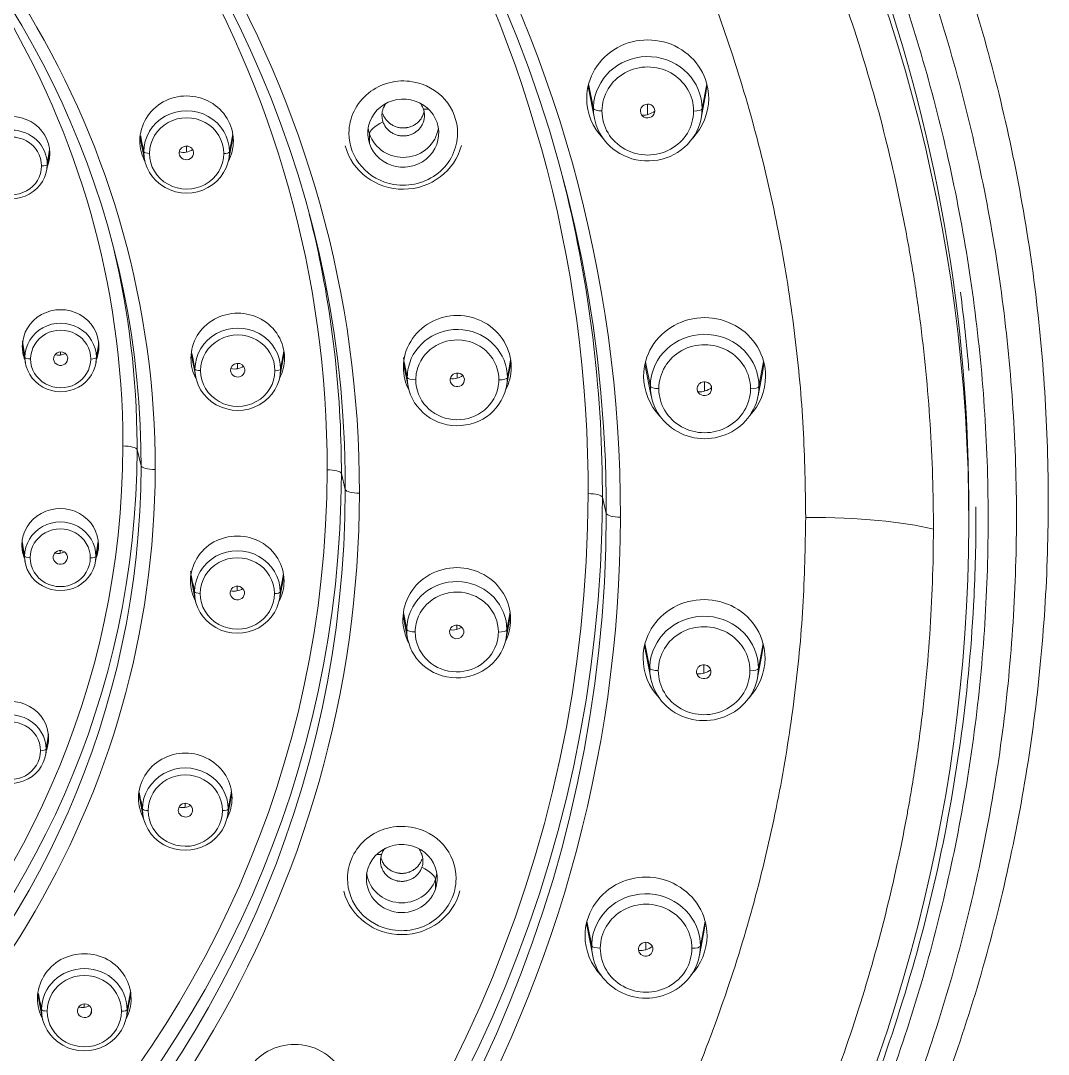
# Model space of a CAD drawing. Extents: x 16539 to 19738, y -91 to 2224.
# Drawn here: x 17594.41 to 17630.65, y 1099.14 to 1135.6 of the extents above; entities that cross this region are included whole.
import ezdxf

# ---------------------------------------------------------------- set-up
doc = ezdxf.new("R2010")
doc.units = 0
doc.header["$LTSCALE"] = 10
doc.header["$MEASUREMENT"] = 0
doc.layers.add('1', color=7, linetype='CONTINUOUS')

msp = doc.modelspace()

# ---------------------------------------------------------------- linework, layer by layer
at = {"layer": '1', "color": 7, "linetype": 'Continuous', "lineweight": 13}
for p, q in [((17614.437, 1133.365), (17614.606, 1132.493)), ((17618.6, 1133.372), (17618.435, 1132.487)), ((17616.516, 1132.285), (17616.514, 1132.654)), ((17601.771, 1130.964), (17601.89, 1131.601)), ((17606.71, 1131.606), (17606.711, 1131.262)), ((17600.257, 1130.962), (17600.256, 1131.175)), ((17595.346, 1130.525), (17595.429, 1131.056)), ((17597.078, 1123.716), (17597.16, 1124.248)), ((17595.815, 1123.919), (17595.816, 1123.801)), ((17603.575, 1123.301), (17603.693, 1123.939)), ((17611.686, 1123.625), (17611.571, 1123.006)), ((17616.443, 1123.57), (17616.612, 1122.698)), ((17620.607, 1123.577), (17620.442, 1122.692)), ((17602.06, 1123.323), (17602.06, 1123.512)), ((17609.802, 1122.988), (17609.801, 1123.172)), ((17618.522, 1122.53), (17618.521, 1122.86)), ((17598.653, 1119.898), (17598.513, 1120.468)), ((17605.857, 1119.06), (17605.717, 1119.63)), ((17615.06, 1118.219), (17614.92, 1118.788)), ((17594.462, 1117.235), (17594.547, 1116.709)), ((17597.064, 1116.705), (17597.146, 1117.237)), ((17595.801, 1116.908), (17595.802, 1116.806)), ((17603.559, 1115.445), (17603.677, 1116.082)), ((17602.044, 1115.488), (17602.044, 1115.654)), ((17607.905, 1114.729), (17608.023, 1114.119)), ((17611.668, 1114.733), (17611.553, 1114.113)), ((17609.784, 1114.126), (17609.783, 1114.28)), ((17616.592, 1112.754), (17616.423, 1113.626)), ((17620.422, 1112.748), (17620.587, 1113.633)), ((17618.502, 1112.585), (17618.501, 1112.879)), ((17595.305, 1109.902), (17595.387, 1110.433)), ((17601.725, 1107.788), (17601.843, 1108.425)), ((17600.21, 1107.851), (17600.21, 1107.995)), ((17609.034, 1105.314), (17609.036, 1104.97)), ((17614.546, 1102.965), (17614.377, 1103.837)), ((17618.376, 1102.959), (17618.541, 1103.844)), ((17616.456, 1102.833), (17616.455, 1103.093)), ((17598.283, 1101.352), (17598.164, 1100.715)), ((17596.65, 1100.794), (17596.649, 1100.919)), ((17596.912, 1100.671), (17596.874, 1100.549))]:
    msp.add_line(p, q, dxfattribs=at)
at = {"layer": '1', "color": 7, "linetype": 'Continuous', "lineweight": 18}
for p, q in [((17614.416, 1133.279), (17614.64, 1132.146)), ((17618.405, 1132.161), (17618.572, 1133.045)), ((17598.617, 1131.508), (17598.778, 1130.695)), ((17601.747, 1130.707), (17601.901, 1131.521)), ((17595.333, 1130.348), (17595.434, 1130.997)), ((17594.47, 1124.177), (17594.577, 1123.529)), ((17597.064, 1123.539), (17597.165, 1124.188)), ((17600.421, 1123.845), (17600.581, 1123.033)), ((17603.55, 1123.044), (17603.704, 1123.858)), ((17611.542, 1122.706), (17611.698, 1123.527)), ((17607.91, 1123.511), (17608.072, 1122.692)), ((17616.422, 1123.484), (17616.646, 1122.351)), ((17620.411, 1122.366), (17620.578, 1123.25)), ((17627.842, 1118.165), (17627.84, 1118.73)), ((17594.456, 1117.166), (17594.563, 1116.518)), ((17597.05, 1116.528), (17597.151, 1117.177)), ((17600.405, 1115.988), (17600.565, 1115.176)), ((17603.534, 1115.188), (17603.688, 1116.001)), ((17607.892, 1114.619), (17608.054, 1113.799)), ((17611.524, 1113.813), (17611.68, 1114.634)), ((17616.402, 1113.54), (17616.626, 1112.407)), ((17620.391, 1112.422), (17620.558, 1113.306)), ((17595.291, 1109.724), (17595.392, 1110.374)), ((17598.571, 1108.331), (17598.731, 1107.519)), ((17601.7, 1107.531), (17601.854, 1108.344)), ((17600.461, 1107.688), (17600.456, 1107.673)), ((17614.356, 1103.751), (17614.58, 1102.618)), ((17618.345, 1102.633), (17618.512, 1103.518)), ((17595.01, 1101.258), (17595.171, 1100.446)), ((17598.14, 1100.458), (17598.294, 1101.271))]:
    msp.add_line(p, q, dxfattribs=at)
for centre, major_axis, ratio, start_param, end_param in [((17565.793, 1117.918), (-62.049, -0.257), 0.961303, 2.121266, 4.15009), ((17565.791, 1118.295), (49.268, 0.196), 0.96126, 0.007554, 3.135841), ((17565.788, 1119.122), (40.069, 0.159), 0.96126, 0.010615, 3.135841), ((17565.784, 1119.949), (32.869, 0.13), 0.96126, 0.014207, 3.135841), ((17565.79, 1118.484), (62.05, 0.246), 0.96126, 6.283177, 6.629734), ((17616.519, 1132.852), (2.15, 0.009), 0.96126, 6.277434, 9.419027), ((17616.521, 1132.49), (-1.915, -0.008), 0.96126, 3.135841, 6.137003), ((17600.26, 1131.355), (1.65, 0.007), 0.96126, 6.277434, 9.419027), ((17616.517, 1133.404), (-2.089, -0.008), 0.96126, 2.957777, 3.112549), ((17607.901, 1131.631), (1.25, 0.005), 0.96126, 0.308404, 3.449997), ((17616.519, 1132.852), (2.15, 0.009), 0.96126, 3.135841, 3.886977), ((17616.521, 1132.49), (-1.915, -0.008), 0.96126, 6.137003, 6.277434), ((17616.516, 1132.41), (-0.255, -0.007), 0.958002, 3.404645, 6.546238), ((17616.519, 1132.852), (2.15, 0.009), 0.96126, 5.537834, 6.277434), ((17600.261, 1130.966), (-1.51, -0.006), 0.96126, 3.135841, 6.277434), ((17616.521, 1132.49), (-1.915, -0.008), 0.96126, 6.277434, 8.832774), ((17616.516, 1132.41), (-0.255, -0.007), 0.958002, 0.263052, 3.404645), ((17616.33, 1132.935), (-0.704, -0.021), 0.958002, 1.520328, 2.219185), ((17616.521, 1132.49), (-1.915, -0.008), 0.96126, 2.549589, 3.135841), ((17594.087, 1130.915), (1.35, 0.005), 0.96126, 6.277434, 9.419027), ((17607.901, 1131.631), (1.25, 0.005), 0.96126, 3.449997, 6.59159), ((17594.088, 1130.527), (-1.258, -0.005), 0.96126, 3.135841, 6.277432), ((17600.26, 1131.355), (1.65, 0.007), 0.96126, 3.135841, 3.613069), ((17600.253, 1130.933), (-0.252, -0.004), 0.960193, 3.462441, 6.604033), ((17600.26, 1131.355), (1.65, 0.007), 0.96126, 5.811693, 6.277434), ((17607.9, 1131.683), (-2.113, -0.008), 0.96126, 0.246361, 2.895215), ((17594.087, 1130.915), (1.35, 0.005), 0.96126, 5.918605, 6.277434), ((17600.261, 1130.966), (-1.51, -0.006), 0.96126, 6.277434, 9.419027), ((17600.144, 1131.477), (-0.548, -0.008), 0.960193, 1.296754, 2.194955), ((17600.253, 1130.933), (-0.252, -0.004), 0.960193, 0.320848, 3.462441), ((17594.088, 1130.527), (-1.258, -0.005), 0.96126, 6.277432, 9.419027), ((17565.789, 1118.865), (-49.131, -0.195), 0.96126, 3.149147, 3.376241), ((17565.786, 1119.692), (-39.931, -0.158), 0.96126, 3.152207, 3.376247), ((17565.782, 1120.519), (-32.731, -0.13), 0.96126, 3.1558, 3.376265), ((17565.79, 1118.484), (-62.25, -0.247), 0.96126, 3.217408, 3.263714), ((17595.818, 1124.106), (1.35, 0.005), 0.96126, 6.277434, 9.419027), ((17602.063, 1123.693), (1.65, 0.007), 0.96126, 6.277434, 9.419027), ((17609.805, 1123.372), (1.9, 0.008), 0.96126, 6.277434, 9.419027), ((17618.526, 1123.057), (2.15, 0.009), 0.96126, 6.277434, 9.419027), ((17595.82, 1123.718), (-1.258, -0.005), 0.96126, 3.135841, 6.277434), ((17602.065, 1123.304), (-1.51, -0.006), 0.96126, 3.135841, 6.277434), ((17609.806, 1123.009), (-1.765, -0.007), 0.96126, 3.135841, 6.062172), ((17618.527, 1122.695), (-1.915, -0.008), 0.96126, 3.135841, 6.137003), ((17595.818, 1124.106), (1.35, 0.005), 0.96126, 3.135841, 3.506205), ((17595.818, 1123.678), (-0.251, -0.001), 0.960684, 3.255382, 6.396974), ((17595.818, 1124.106), (1.35, 0.005), 0.96126, 5.918605, 6.277434), ((17595.82, 1123.718), (-1.258, -0.005), 0.96126, 6.277434, 9.419027), ((17595.818, 1123.678), (-0.251, -0.001), 0.960684, 0.113789, 3.255382), ((17595.742, 1124.249), (-0.472, -0.003), 0.960684, 1.2831, 2.101877), ((17602.063, 1123.693), (1.65, 0.007), 0.96126, 3.135841, 3.613069), ((17602.061, 1123.27), (-0.252, -0.002), 0.959947, 3.244957, 6.386549), ((17602.063, 1123.693), (1.65, 0.007), 0.96126, 5.811742, 6.277434), ((17618.524, 1123.609), (-2.089, -0.008), 0.96126, 2.957777, 3.112549), ((17602.065, 1123.304), (-1.51, -0.006), 0.96126, 6.277434, 9.419027), ((17602.061, 1123.27), (-0.252, -0.002), 0.959947, 0.103364, 3.244957), ((17601.947, 1123.837), (-0.548, -0.004), 0.959947, 1.321958, 2.185896), ((17609.805, 1123.372), (1.9, 0.008), 0.96126, 3.135841, 3.602368), ((17609.806, 1123.009), (-1.765, -0.007), 0.96126, 6.062172, 6.277434), ((17609.804, 1122.93), (-0.252, -0.002), 0.958916, 3.234732, 6.376325), ((17609.805, 1123.372), (1.9, 0.008), 0.96126, 5.822394, 6.277434), ((17609.806, 1123.009), (-1.765, -0.007), 0.96126, 6.277434, 9.203882), ((17609.804, 1122.93), (-0.252, -0.002), 0.958916, 0.093139, 3.234732), ((17609.653, 1123.494), (-0.549, -0.005), 0.958916, 1.384482, 2.241645), ((17609.806, 1123.009), (-1.765, -0.007), 0.96126, 2.920697, 3.135841), ((17618.526, 1123.057), (2.15, 0.009), 0.96126, 3.135841, 3.886977), ((17618.527, 1122.695), (-1.915, -0.008), 0.96126, 6.137003, 6.277434), ((17618.519, 1122.617), (-0.255, -0.003), 0.957496, 3.225245, 6.366837), ((17618.526, 1123.057), (2.15, 0.009), 0.96126, 5.537785, 6.277434), ((17618.527, 1122.695), (-1.915, -0.008), 0.96126, 6.277434, 9.419027), ((17618.519, 1122.617), (-0.255, -0.003), 0.957496, 0.083652, 3.225245), ((17618.326, 1123.177), (-0.704, -0.009), 0.957496, 1.512734, 2.24286), ((17565.782, 1120.519), (-32.731, -0.13), 0.96126, 3.135841, 3.1558), ((17565.782, 1120.519), (-32.731, -0.13), 0.96126, 0.014207, 3.135841), ((17565.786, 1119.692), (-39.931, -0.158), 0.96126, 3.135841, 3.152207), ((17565.784, 1119.949), (32.869, 0.13), 0.96126, 3.1558, 6.277434), ((17565.786, 1119.692), (-39.931, -0.158), 0.96126, 0.010615, 3.135841), ((17565.789, 1118.865), (-49.131, -0.195), 0.96126, 3.135841, 3.149147), ((17565.789, 1118.865), (-49.131, -0.195), 0.96126, 0.007554, 3.135841), ((17565.788, 1119.122), (40.069, 0.159), 0.96126, 3.152207, 6.277434), ((17595.804, 1117.095), (1.35, 0.005), 0.96126, 6.277434, 9.419027), ((17565.791, 1118.295), (49.268, 0.196), 0.96126, 3.149147, 6.277434), ((17595.806, 1116.707), (-1.258, -0.005), 0.96126, 3.135841, 6.277434), ((17602.047, 1115.836), (1.65, 0.007), 0.96126, 6.277434, 9.419027), ((17595.804, 1117.095), (1.35, 0.005), 0.96126, 3.135841, 3.506205), ((17595.804, 1117.095), (1.35, 0.005), 0.96126, 5.918605, 6.277434), ((17602.049, 1115.447), (-1.51, -0.006), 0.96126, 3.135841, 6.277434), ((17595.806, 1116.707), (-1.258, -0.005), 0.96126, 6.277434, 9.419027), ((17595.807, 1116.667), (-0.251, -0.001), 0.960687, 6.158925, 9.300518), ((17595.807, 1116.667), (-0.251, -0.001), 0.960687, 3.017332, 6.158925), ((17595.731, 1117.255), (-0.472, -0.001), 0.960687, 1.310662, 2.073872), ((17609.787, 1114.479), (1.9, 0.008), 0.96126, 6.277434, 9.419027), ((17609.788, 1114.116), (-1.765, -0.007), 0.96126, 3.135841, 6.062274), ((17602.047, 1115.836), (1.65, 0.007), 0.96126, 3.135841, 3.613069), ((17602.049, 1115.412), (-0.252, 0), 0.959953, 3.028126, 6.169719), ((17601.936, 1116.003), (-0.548, 0), 0.959953, 1.342025, 2.16517), ((17602.047, 1115.836), (1.65, 0.007), 0.96126, 5.811742, 6.277434), ((17602.049, 1115.447), (-1.51, -0.006), 0.96126, 6.277434, 9.419027), ((17602.049, 1115.412), (-0.252, 0), 0.959953, 6.169719, 9.311312), ((17618.506, 1113.112), (2.15, 0.009), 0.96126, 6.277434, 9.419027), ((17609.787, 1114.479), (1.9, 0.008), 0.96126, 3.135841, 3.602417), ((17609.788, 1114.116), (-1.765, -0.007), 0.96126, 6.062274, 6.277434), ((17609.787, 1114.479), (1.9, 0.008), 0.96126, 5.822394, 6.277434), ((17618.507, 1112.751), (-1.915, -0.008), 0.96126, 3.135841, 6.137003), ((17609.788, 1114.116), (-1.765, -0.007), 0.96126, 6.277434, 9.203765), ((17609.786, 1114.038), (-0.252, 0.001), 0.958927, 6.17922, 9.320812), ((17609.786, 1114.038), (-0.252, 0.001), 0.958927, 3.037627, 6.17922), ((17609.635, 1114.633), (-0.549, 0.001), 0.958927, 1.41038, 2.214824), ((17609.788, 1114.116), (-1.765, -0.007), 0.96126, 2.920579, 3.135841), ((17618.503, 1113.665), (-2.089, -0.008), 0.96126, 2.957777, 3.112549), ((17618.506, 1113.112), (2.15, 0.009), 0.96126, 3.135841, 3.886977), ((17618.507, 1112.751), (-1.915, -0.008), 0.96126, 6.137003, 6.277434), ((17618.506, 1113.112), (2.15, 0.009), 0.96126, 5.537785, 6.277434), ((17618.507, 1112.751), (-1.915, -0.008), 0.96126, 6.277434, 8.443487), ((17618.495, 1112.635), (-0.255, 0.001), 0.957512, 6.188402, 9.329995), ((17618.495, 1112.635), (-0.255, 0.001), 0.957512, 3.04681, 6.188402), ((17618.302, 1113.232), (-0.704, 0.004), 0.957512, 1.506595, 2.24693), ((17618.507, 1112.751), (-1.915, -0.008), 0.96126, 2.160302, 3.135841), ((17594.045, 1110.292), (1.35, 0.005), 0.96126, 6.277434, 9.419027), ((17594.047, 1109.904), (-1.258, -0.005), 0.96126, 3.135841, 6.277434), ((17594.045, 1110.292), (1.35, 0.005), 0.96126, 5.918605, 6.277434), ((17594.047, 1109.904), (-1.258, -0.005), 0.96126, 6.277434, 9.419027), ((17600.213, 1108.179), (1.65, 0.007), 0.96126, 6.277434, 9.419027), ((17600.215, 1107.79), (-1.51, -0.006), 0.96126, 3.135841, 6.277434), ((17600.213, 1108.179), (1.65, 0.007), 0.96126, 3.135841, 3.613069), ((17600.219, 1107.753), (-0.252, 0.002), 0.96021, 2.810579, 5.952172), ((17600.11, 1108.368), (-0.548, 0.004), 0.96021, 1.355776, 2.133958), ((17600.213, 1108.179), (1.65, 0.007), 0.96126, 5.811742, 6.277434), ((17600.215, 1107.79), (-1.51, -0.006), 0.96126, 6.277434, 9.419027), ((17600.219, 1107.753), (-0.252, 0.002), 0.96021, 5.952172, 9.093764), ((17607.848, 1105.343), (1.25, 0.005), 0.96126, 5.963271, 9.104864), ((17607.845, 1105.963), (0.75, 0.003), 0.96126, 2.82169, 3.135855), ((17607.848, 1105.343), (1.25, 0.005), 0.96126, 2.821679, 5.963271), ((17607.845, 1105.963), (0.75, 0.003), 0.96126, 5.963265, 6.277421), ((17616.46, 1103.324), (2.15, 0.009), 0.96126, 6.277434, 9.419027), ((17607.847, 1105.394), (-2.113, -0.008), 0.96126, 0.246361, 2.895215), ((17616.461, 1102.962), (-1.915, -0.008), 0.96126, 3.135841, 6.137003), ((17616.458, 1103.876), (-2.089, -0.008), 0.96126, 2.957777, 3.112549), ((17616.46, 1103.324), (2.15, 0.009), 0.96126, 3.135841, 3.886977), ((17616.461, 1102.962), (-1.915, -0.008), 0.96126, 6.137003, 6.277434), ((17616.446, 1102.849), (-0.255, 0.006), 0.95805, 2.867281, 6.008874), ((17616.46, 1103.324), (2.15, 0.009), 0.96126, 5.537785, 6.277434), ((17616.461, 1102.962), (-1.915, -0.008), 0.96126, 6.277434, 9.419027), ((17616.446, 1102.849), (-0.255, 0.006), 0.95805, 6.008874, 9.150466), ((17616.26, 1103.481), (-0.704, 0.016), 0.95805, 1.49897, 2.234642), ((17596.653, 1101.106), (1.65, 0.007), 0.96126, 6.277434, 9.419027), ((17596.654, 1100.717), (-1.51, -0.006), 0.96126, 3.135841, 6.277365), ((17596.653, 1101.106), (1.65, 0.007), 0.96126, 3.135841, 3.613069), ((17596.661, 1100.678), (-0.252, 0.003), 0.960671, 2.591036, 5.732629), ((17596.653, 1101.106), (1.65, 0.007), 0.96126, 5.811742, 6.277434), ((17596.654, 1100.717), (-1.51, -0.006), 0.96126, 6.277365, 9.419027), ((17596.661, 1100.678), (-0.252, 0.003), 0.960671, 5.732629, 8.874222), ((17596.563, 1101.314), (-0.548, 0.006), 0.960671, 1.361937, 2.09383), ((17604.067, 1097.666), (1.9, 0.008), 0.96126, 6.277434, 9.419027)]:
    msp.add_ellipse(centre, major_axis=major_axis, ratio=ratio, start_param=start_param, end_param=end_param, dxfattribs=at)
at = {"layer": '1', "color": 7, "linetype": 'Continuous', "lineweight": 13}
for centre, major_axis, ratio, start_param, end_param in [((17565.792, 1118.167), (49.767, 0.198), 0.96126, 6.277434, 9.419027), ((17565.788, 1118.994), (48.632, 0.193), 0.96126, 0.007554, 1.064866), ((17565.788, 1118.994), (40.567, 0.161), 0.96126, 6.277434, 9.419027), ((17565.785, 1119.821), (39.432, 0.157), 0.96126, 0.010614, 1.064011), ((17565.785, 1119.821), (33.368, 0.132), 0.96126, 6.277434, 9.419027), ((17565.782, 1120.648), (32.232, 0.128), 0.96126, 0.014207, 1.063076), ((17616.521, 1132.411), (-1.615, -0.006), 0.96126, 3.135841, 6.277434), ((17607.9, 1131.632), (-1.914, -0.008), 0.96126, 4.535099, 6.277434), ((17607.9, 1131.632), (-1.914, -0.008), 0.96126, 3.135841, 4.535099), ((17607.899, 1131.976), (-1.185, -0.398), 0.262637, 3.784733, 3.982168), ((17614.905, 1132.497), (-0.3, 0.001), 0.275637, 0.054009, 1.572446), ((17616.521, 1132.411), (-1.615, -0.006), 0.96126, 6.277434, 9.419027), ((17618.136, 1132.492), (0.3, -0.001), 0.275637, 4.714038, 6.232475), ((17600.262, 1130.914), (-1.31, -0.005), 0.96126, 3.135841, 6.277434), ((17607.899, 1131.976), (1.185, 0.398), 0.262637, 2.127528, 3.054772), ((17607.9, 1131.632), (-1.914, -0.008), 0.96126, 6.277434, 7.676692), ((17607.899, 1131.976), (-1.25, -0.005), 0.96126, 0.143863, 0.308404), ((17607.899, 1131.976), (-1.25, -0.005), 0.96126, 0.308404, 2.997706), ((17607.9, 1131.632), (-1.914, -0.008), 0.96126, 1.393506, 3.135841), ((17594.088, 1130.474), (-1.059, -0.004), 0.96126, 3.135841, 6.277434), ((17598.951, 1130.971), (0.2, 0), 0.275637, 3.195602, 4.714038), ((17600.262, 1130.914), (-1.31, -0.005), 0.96126, 6.277434, 9.419027), ((17601.572, 1130.967), (-0.2, 0), 0.275637, 1.572446, 3.090882), ((17594.088, 1130.474), (-1.059, -0.004), 0.96126, 6.277434, 9.419027), ((17595.147, 1130.528), (0.2, 0), 0.275637, 4.714038, 6.241201), ((17595.82, 1123.665), (-1.059, -0.004), 0.96126, 3.135841, 6.277434), ((17602.065, 1123.252), (-1.31, -0.005), 0.96126, 3.135841, 6.277434), ((17609.806, 1122.93), (-1.465, -0.006), 0.96126, 3.135841, 6.062172), ((17618.527, 1122.617), (-1.615, -0.006), 0.96126, 3.135841, 6.277434), ((17594.761, 1123.722), (-0.2, 0), 0.275637, 0.045282, 1.572446), ((17595.82, 1123.665), (-1.059, -0.004), 0.96126, 6.277434, 9.419027), ((17596.878, 1123.719), (0.2, 0), 0.275637, 4.714038, 6.241201), ((17600.754, 1123.309), (0.2, 0), 0.275637, 3.195602, 4.714038), ((17602.065, 1123.252), (-1.31, -0.005), 0.96126, 6.277434, 9.419027), ((17603.375, 1123.305), (-0.2, 0), 0.275637, 1.572446, 3.090882), ((17609.806, 1122.93), (-1.465, -0.006), 0.96126, 6.062172, 6.277434), ((17608.341, 1123.015), (-0.3, 0.001), 0.275637, 0.054009, 1.572446), ((17609.806, 1122.93), (-1.465, -0.006), 0.96126, 6.277434, 9.203882), ((17609.806, 1122.93), (-1.465, -0.006), 0.96126, 2.920697, 3.135841), ((17611.271, 1123.011), (0.3, -0.001), 0.275637, 4.714038, 6.232475), ((17616.912, 1122.702), (0.3, -0.001), 0.275637, 3.195602, 4.714038), ((17618.527, 1122.617), (-1.615, -0.006), 0.96126, 6.277434, 9.419027), ((17620.142, 1122.697), (-0.3, 0.001), 0.275637, 1.572446, 3.090882), ((17565.782, 1120.648), (-32.232, -0.128), 0.96126, 3.135841, 3.1558), ((17565.782, 1120.648), (32.232, 0.128), 0.96126, 3.1558, 6.277434), ((17598.014, 1120.459), (0.5, -0.001), 0.275637, 0.068217, 1.572446), ((17565.784, 1119.949), (32.869, 0.13), 0.96126, 6.277434, 6.297393), ((17565.785, 1119.821), (-39.432, -0.157), 0.96126, 3.135841, 3.152207), ((17565.785, 1119.821), (33.368, 0.132), 0.96126, 3.135841, 6.277434), ((17599.152, 1119.906), (-0.5, 0.001), 0.275637, 0.068217, 1.572446), ((17565.785, 1119.821), (39.432, 0.157), 0.96126, 3.152207, 6.277434), ((17605.218, 1119.621), (0.5, -0.001), 0.275637, 0.068217, 1.572446), ((17565.788, 1119.122), (40.069, 0.159), 0.96126, 6.277434, 6.2938), ((17565.788, 1118.994), (-48.632, -0.193), 0.96126, 3.135841, 3.149147), ((17565.788, 1118.994), (48.632, 0.193), 0.96126, 3.149147, 6.277434), ((17565.788, 1118.994), (40.567, 0.161), 0.96126, 3.135841, 6.277434), ((17606.355, 1119.068), (-0.5, 0.001), 0.275637, 0.068217, 1.572446), ((17614.421, 1118.78), (0.5, -0.001), 0.275637, 0.068217, 1.572446), ((17565.791, 1118.295), (49.268, 0.196), 0.96126, 6.277434, 6.29074), ((17565.792, 1118.167), (49.767, 0.198), 0.96126, 3.135841, 6.277434), ((17615.559, 1118.227), (-0.5, 0.001), 0.275637, 0.068217, 1.572446), ((17595.806, 1116.654), (-1.059, -0.004), 0.96126, 3.135841, 6.277434), ((17594.747, 1116.711), (-0.2, 0), 0.275637, 0.045282, 1.572446), ((17595.806, 1116.654), (-1.059, -0.004), 0.96126, 6.277434, 9.419027), ((17596.864, 1116.708), (0.2, 0), 0.275637, 4.714038, 6.241201), ((17602.049, 1115.395), (-1.31, -0.005), 0.96126, 3.135841, 6.277434), ((17609.788, 1114.038), (-1.465, -0.006), 0.96126, 3.135841, 6.062274), ((17600.739, 1115.452), (0.2, 0), 0.275637, 3.195602, 4.714038), ((17602.049, 1115.395), (-1.31, -0.005), 0.96126, 6.277434, 9.419027), ((17603.359, 1115.448), (-0.2, 0), 0.275637, 1.572446, 3.090882), ((17608.323, 1114.123), (-0.3, 0.001), 0.275637, 0.054009, 1.572446), ((17609.788, 1114.038), (-1.465, -0.006), 0.96126, 6.277434, 9.203765), ((17609.788, 1114.038), (-1.465, -0.006), 0.96126, 6.062274, 6.277434), ((17609.788, 1114.038), (-1.465, -0.006), 0.96126, 2.920579, 3.135841), ((17611.253, 1114.118), (0.3, -0.001), 0.275637, 4.714038, 6.232475), ((17618.507, 1112.672), (-1.615, -0.006), 0.96126, 3.135841, 6.277434), ((17616.892, 1112.757), (0.3, -0.001), 0.275637, 3.195602, 4.714038), ((17618.507, 1112.672), (-1.615, -0.006), 0.96126, 6.277434, 9.419027), ((17620.122, 1112.752), (-0.3, 0.001), 0.275637, 1.572446, 3.090882), ((17594.047, 1109.851), (-1.059, -0.004), 0.96126, 3.135841, 6.277434), ((17594.047, 1109.851), (-1.059, -0.004), 0.96126, 6.277434, 9.419027), ((17595.105, 1109.904), (0.2, 0), 0.275637, 4.714038, 6.241201), ((17600.215, 1107.738), (-1.31, -0.005), 0.96126, 3.135841, 6.277434), ((17598.904, 1107.795), (0.2, 0), 0.275637, 3.195602, 4.714038), ((17600.215, 1107.738), (-1.31, -0.005), 0.96126, 6.277434, 9.419027), ((17601.525, 1107.791), (-0.2, 0), 0.275637, 1.572446, 3.090882), ((17607.847, 1105.343), (-1.914, -0.008), 0.96126, 4.535099, 6.277434), ((17607.847, 1105.343), (-1.914, -0.008), 0.96126, 3.135841, 4.535099), ((17607.846, 1105.687), (1.183, -0.403), 0.261657, 2.304281, 2.492845), ((17607.846, 1105.687), (-1.183, 0.403), 0.261656, 3.231528, 4.158809), ((17607.847, 1105.343), (-1.914, -0.008), 0.96126, 6.277434, 7.676692), ((17607.846, 1105.687), (-1.25, -0.005), 0.96126, 0.143913, 2.821679), ((17607.847, 1105.343), (-1.914, -0.008), 0.96126, 1.393506, 3.135841), ((17607.846, 1105.687), (-1.25, -0.005), 0.96126, 2.821679, 2.997755), ((17616.462, 1102.884), (-1.615, -0.006), 0.96126, 3.135841, 6.277434), ((17614.846, 1102.969), (0.3, -0.001), 0.275637, 3.195602, 4.714038), ((17616.462, 1102.884), (-1.615, -0.006), 0.96126, 6.277434, 9.419027), ((17618.076, 1102.964), (-0.3, 0.001), 0.275637, 1.572446, 3.090882), ((17596.654, 1100.665), (-1.31, -0.005), 0.96126, 3.135841, 6.277434), ((17595.344, 1100.722), (-0.2, 0), 0.275637, 0.054009, 1.572446), ((17596.654, 1100.665), (-1.31, -0.005), 0.96126, 6.277434, 9.419027), ((17597.964, 1100.718), (0.2, 0), 0.275637, 4.714038, 6.232475)]:
    msp.add_ellipse(centre, major_axis=major_axis, ratio=ratio, start_param=start_param, end_param=end_param, dxfattribs=at)
at = {"layer": '1', "color": 7, "linetype": 'Continuous', "lineweight": 18}
for points, knots in [([(17600.162, 1171.54), (17598.362, 1172.621), (17596.508, 1173.616), (17592.705, 1175.428), (17590.758, 1176.244), (17586.789, 1177.689), (17584.767, 1178.318), (17580.67, 1179.381), (17578.594, 1179.816), (17574.408, 1180.489), (17572.298, 1180.726), (17568.063, 1181.001), (17565.939, 1181.039), (17561.696, 1180.913), (17559.578, 1180.75), (17555.368, 1180.225), (17553.277, 1179.864), (17549.141, 1178.945), (17547.096, 1178.388), (17543.074, 1177.084), (17541.096, 1176.337), (17537.226, 1174.66), (17535.333, 1173.73), (17531.652, 1171.697), (17529.864, 1170.593), (17526.408, 1168.223), (17524.74, 1166.956), (17521.542, 1164.272), (17520.012, 1162.854), (17517.103, 1159.881), (17515.725, 1158.326), (17513.133, 1155.093), (17511.919, 1153.416), (17509.669, 1149.955), (17508.633, 1148.171), (17506.747, 1144.515), (17505.897, 1142.642), (17504.392, 1138.826), (17503.737, 1136.882), (17502.629, 1132.943), (17502.176, 1130.947), (17501.474, 1126.922), (17501.227, 1124.893), (17500.939, 1120.821), (17500.899, 1118.779), (17501.028, 1114.7), (17501.197, 1112.663), (17501.741, 1108.616), (17502.117, 1106.606), (17503.071, 1102.63), (17503.649, 1100.664), (17505.004, 1096.797), (17505.781, 1094.896), (17507.523, 1091.175), (17508.49, 1089.356), (17510.604, 1085.818), (17511.751, 1084.098), (17514.215, 1080.776), (17515.532, 1079.174), (17518.324, 1076.1), (17519.798, 1074.629), (17522.889, 1071.833), (17524.506, 1070.508), (17527.868, 1068.017), (17529.612, 1066.851), (17531.412, 1065.77)], [0, 0, 0, 0, 0.03125, 0.03125, 0.0625, 0.0625, 0.09375, 0.09375, 0.125, 0.125, 0.15625, 0.15625, 0.1875, 0.1875, 0.21875, 0.21875, 0.25, 0.25, 0.28125, 0.28125, 0.3125, 0.3125, 0.34375, 0.34375, 0.375, 0.375, 0.40625, 0.40625, 0.4375, 0.4375, 0.46875, 0.46875, 0.5, 0.5, 0.53125, 0.53125, 0.5625, 0.5625, 0.59375, 0.59375, 0.625, 0.625, 0.65625, 0.65625, 0.6875, 0.6875, 0.71875, 0.71875, 0.75, 0.75, 0.78125, 0.78125, 0.8125, 0.8125, 0.84375, 0.84375, 0.875, 0.875, 0.90625, 0.90625, 0.9375, 0.9375, 0.96875, 0.96875, 1, 1, 1, 1]), ([(17532.558, 1066.848), (17530.817, 1067.893), (17529.129, 1069.02), (17525.876, 1071.428), (17524.312, 1072.709), (17521.321, 1075.412), (17519.894, 1076.834), (17517.193, 1079.806), (17515.919, 1081.356), (17513.534, 1084.568), (17512.424, 1086.231), (17510.378, 1089.652), (17509.443, 1091.411), (17507.756, 1095.009), (17507.004, 1096.848), (17505.692, 1100.588), (17505.132, 1102.489), (17504.208, 1106.334), (17503.844, 1108.278), (17503.316, 1112.193), (17503.153, 1114.162), (17503.027, 1118.107), (17503.064, 1120.083), (17503.341, 1124.021), (17503.58, 1125.983), (17504.257, 1129.876), (17504.695, 1131.807), (17505.766, 1135.617), (17506.399, 1137.497), (17507.853, 1141.189), (17508.674, 1143), (17510.498, 1146.537), (17511.5, 1148.263), (17513.675, 1151.611), (17514.848, 1153.233), (17517.354, 1156.36), (17518.687, 1157.865), (17521.5, 1160.741), (17522.979, 1162.112), (17526.072, 1164.71), (17527.684, 1165.935), (17531.026, 1168.229), (17532.756, 1169.296), (17536.316, 1171.264), (17538.146, 1172.164), (17541.889, 1173.786), (17543.802, 1174.509), (17547.692, 1175.772), (17549.67, 1176.311), (17553.67, 1177.2), (17555.693, 1177.551), (17559.764, 1178.059), (17561.813, 1178.217), (17565.917, 1178.34), (17567.972, 1178.304), (17572.068, 1178.039), (17574.109, 1177.81), (17578.159, 1177.16), (17580.167, 1176.74), (17584.13, 1175.712), (17586.085, 1175.104), (17589.925, 1173.708), (17591.809, 1172.919), (17595.487, 1171.167), (17597.282, 1170.205), (17599.023, 1169.16)], [0, 0, 0, 0, 0.03125, 0.03125, 0.0625, 0.0625, 0.09375, 0.09375, 0.125, 0.125, 0.15625, 0.15625, 0.1875, 0.1875, 0.21875, 0.21875, 0.25, 0.25, 0.28125, 0.28125, 0.3125, 0.3125, 0.34375, 0.34375, 0.375, 0.375, 0.40625, 0.40625, 0.4375, 0.4375, 0.46875, 0.46875, 0.5, 0.5, 0.53125, 0.53125, 0.5625, 0.5625, 0.59375, 0.59375, 0.625, 0.625, 0.65625, 0.65625, 0.6875, 0.6875, 0.71875, 0.71875, 0.75, 0.75, 0.78125, 0.78125, 0.8125, 0.8125, 0.84375, 0.84375, 0.875, 0.875, 0.90625, 0.90625, 0.9375, 0.9375, 0.96875, 0.96875, 1, 1, 1, 1]), ([(17504.996, 1117.847), (17504.998, 1119.153), (17505.095, 1121.758), (17505.371, 1124.348), (17505.646, 1126.284), (17505.749, 1126.929), (17505.892, 1127.733), (17505.921, 1127.894), (17505.981, 1128.215), (17506.073, 1128.696), (17506.171, 1129.175), (17506.511, 1130.767), (17506.826, 1132.026), (17507.54, 1134.515), (17508.338, 1136.976), (17509.303, 1139.379), (17510.351, 1141.754), (17510.917, 1142.928), (17511.831, 1144.666), (17512.146, 1145.242), (17512.553, 1145.957), (17512.635, 1146.1), (17512.801, 1146.385), (17512.884, 1146.527), (17513.136, 1146.952), (17513.306, 1147.234), (17514.168, 1148.633), (17514.893, 1149.725), (17516.413, 1151.856), (17518.002, 1153.933), (17519.729, 1155.903), (17521.525, 1157.819), (17522.457, 1158.751), (17523.909, 1160.107), (17524.402, 1160.553), (17525.029, 1161.101), (17525.155, 1161.21), (17525.408, 1161.427), (17525.535, 1161.536), (17525.917, 1161.859), (17526.174, 1162.072), (17527.464, 1163.126), (17528.521, 1163.932), (17530.68, 1165.471), (17532.887, 1166.937), (17535.187, 1168.258), (17537.534, 1169.507), (17538.731, 1170.096), (17540.562, 1170.923), (17541.178, 1171.189), (17542.112, 1171.575), (17542.424, 1171.701), (17542.896, 1171.887), (17543.053, 1171.948), (17543.368, 1172.069), (17544.787, 1172.609), (17546.219, 1173.094), (17548.784, 1173.873), (17551.368, 1174.567), (17553.99, 1175.096), (17556.631, 1175.541), (17557.961, 1175.722), (17559.971, 1175.931), (17560.644, 1175.989), (17561.656, 1176.061), (17561.994, 1176.083), (17562.502, 1176.111), (17562.672, 1176.12), (17563.011, 1176.135), (17563.181, 1176.143), (17564.706, 1176.202), (17566.056, 1176.211), (17568.745, 1176.144), (17570.085, 1176.067), (17572.753, 1175.83), (17574.082, 1175.669), (17576.729, 1175.262), (17578.047, 1175.017), (17580.017, 1174.584), (17580.672, 1174.429), (17581.653, 1174.18), (17582.142, 1174.052), (17582.632, 1173.917), (17582.957, 1173.826), (17583.12, 1173.78), (17584.584, 1173.357), (17585.865, 1172.942), (17588.392, 1172.033), (17590.882, 1171.044), (17593.298, 1169.9), (17595.678, 1168.676), (17596.849, 1168.025), (17598.001, 1167.333)], [0, 0, 0, 0, 0.03125, 0.0625, 0.0625, 0.078125, 0.078125, 0.082031, 0.082031, 0.085938, 0.09375, 0.09375, 0.125, 0.125, 0.15625, 0.1875, 0.1875, 0.21875, 0.21875, 0.234375, 0.234375, 0.238281, 0.238281, 0.242188, 0.242188, 0.25, 0.25, 0.28125, 0.28125, 0.3125, 0.34375, 0.34375, 0.375, 0.375, 0.390625, 0.390625, 0.394531, 0.394531, 0.398438, 0.398438, 0.40625, 0.40625, 0.4375, 0.4375, 0.46875, 0.5, 0.5, 0.53125, 0.53125, 0.546875, 0.546875, 0.554688, 0.554688, 0.558594, 0.558594, 0.5625, 0.59375, 0.59375, 0.625, 0.65625, 0.65625, 0.6875, 0.6875, 0.703125, 0.703125, 0.710938, 0.710938, 0.714844, 0.714844, 0.71875, 0.71875, 0.75, 0.75, 0.78125, 0.78125, 0.8125, 0.8125, 0.84375, 0.84375, 0.859375, 0.859375, 0.867188, 0.871094, 0.871094, 0.875, 0.875, 0.90625, 0.90625, 0.9375, 0.96875, 0.96875, 1, 1, 1, 1]), ([(17598.001, 1167.333), (17599.099, 1166.674), (17601.245, 1165.293), (17603.292, 1163.786), (17604.79, 1162.608), (17605.283, 1162.208), (17605.892, 1161.697), (17606.014, 1161.594), (17606.256, 1161.388), (17606.376, 1161.285), (17606.736, 1160.973), (17606.974, 1160.763), (17608.155, 1159.708), (17609.067, 1158.838), (17610.827, 1157.051), (17612.524, 1155.216), (17614.095, 1153.284), (17615.604, 1151.303), (17616.327, 1150.289), (17617.709, 1148.212), (17618.368, 1147.148), (17619.151, 1145.788), (17619.305, 1145.515), (17619.608, 1144.968), (17620.056, 1144.144), (17620.482, 1143.313), (17621.305, 1141.641), (17621.815, 1140.513), (17622.758, 1138.232), (17623.626, 1135.926), (17624.343, 1133.569), (17624.983, 1131.186), (17625.264, 1129.981), (17625.568, 1128.459), (17625.626, 1128.154), (17625.709, 1127.695), (17625.737, 1127.542), (17625.79, 1127.235), (17625.92, 1126.468), (17626.034, 1125.7), (17626.276, 1123.853), (17626.517, 1121.385), (17626.595, 1118.904), (17626.592, 1117.659)], [0, 0, 0, 0, 0.0625, 0.125, 0.125, 0.15625, 0.15625, 0.164062, 0.164062, 0.171875, 0.171875, 0.1875, 0.1875, 0.25, 0.25, 0.3125, 0.375, 0.375, 0.4375, 0.4375, 0.5, 0.5, 0.515625, 0.515625, 0.53125, 0.5625, 0.5625, 0.625, 0.625, 0.6875, 0.75, 0.75, 0.8125, 0.8125, 0.828125, 0.828125, 0.835937, 0.835937, 0.84375, 0.875, 0.875, 0.9375, 1, 1, 1, 1]), ([(17607.276, 1132.654), (17607.268, 1132.642), (17607.26, 1132.63), (17607.247, 1132.609), (17607.241, 1132.6), (17607.231, 1132.581), (17607.226, 1132.571), (17607.211, 1132.542), (17607.203, 1132.523), (17607.18, 1132.463), (17607.168, 1132.422), (17607.156, 1132.36), (17607.153, 1132.338), (17607.149, 1132.296), (17607.148, 1132.274), (17607.148, 1132.253)], [0, 0, 0, 0, 0.100786, 0.100786, 0.175721, 0.175721, 0.250655, 0.250655, 0.400524, 0.400524, 0.700262, 0.700262, 0.850131, 0.850131, 1, 1, 1, 1]), ([(17608.612, 1132.473), (17608.598, 1132.514), (17608.581, 1132.553), (17608.55, 1132.609), (17608.539, 1132.627), (17608.521, 1132.654), (17608.514, 1132.663), (17608.508, 1132.672), (17608.507, 1132.672), (17608.507, 1132.673)], [0, 0, 0, 0, 0.567295, 0.567295, 0.850942, 0.850942, 0.992765, 0.992765, 1, 1, 1, 1]), ([(17608.634, 1132.399), (17608.63, 1132.38), (17608.626, 1132.361), (17608.617, 1132.333), (17608.614, 1132.322), (17608.608, 1132.302), (17608.604, 1132.292), (17608.585, 1132.242), (17608.566, 1132.204), (17608.532, 1132.149), (17608.52, 1132.131), (17608.501, 1132.105), (17608.494, 1132.097), (17608.481, 1132.08), (17608.474, 1132.072), (17608.437, 1132.031), (17608.406, 1132.002), (17608.355, 1131.961), (17608.337, 1131.949), (17608.301, 1131.925), (17608.282, 1131.913), (17608.224, 1131.882), (17608.183, 1131.865), (17608.121, 1131.844), (17608.1, 1131.838), (17608.068, 1131.83), (17608.057, 1131.828), (17608.035, 1131.824), (17608.024, 1131.822), (17607.969, 1131.814), (17607.926, 1131.811), (17607.859, 1131.812), (17607.837, 1131.814), (17607.793, 1131.818), (17607.771, 1131.821), (17607.706, 1131.834), (17607.664, 1131.846), (17607.603, 1131.869), (17607.582, 1131.878), (17607.542, 1131.897), (17607.523, 1131.907), (17607.467, 1131.94), (17607.431, 1131.965), (17607.39, 1132.001), (17607.382, 1132.008), (17607.366, 1132.023), (17607.358, 1132.031), (17607.335, 1132.054), (17607.321, 1132.07), (17607.28, 1132.12), (17607.256, 1132.155), (17607.225, 1132.211), (17607.215, 1132.231), (17607.198, 1132.27), (17607.19, 1132.29), (17607.183, 1132.311)], [0, 0, 0, 0, 0.030457, 0.030457, 0.047173, 0.047173, 0.063889, 0.063889, 0.130754, 0.130754, 0.164187, 0.164187, 0.180903, 0.180903, 0.197619, 0.197619, 0.264484, 0.264484, 0.297917, 0.297917, 0.33135, 0.33135, 0.398215, 0.398215, 0.431647, 0.431647, 0.448363, 0.448363, 0.46508, 0.46508, 0.531945, 0.531945, 0.565377, 0.565377, 0.59881, 0.59881, 0.665675, 0.665675, 0.699107, 0.699107, 0.73254, 0.73254, 0.799405, 0.799405, 0.816121, 0.816121, 0.832837, 0.832837, 0.86627, 0.86627, 0.933135, 0.933135, 0.966567, 0.966567, 1, 1, 1, 1]), ([(17607.184, 1132.03), (17607.198, 1131.989), (17607.215, 1131.95), (17607.246, 1131.894), (17607.257, 1131.876), (17607.276, 1131.849), (17607.282, 1131.84), (17607.295, 1131.823), (17607.301, 1131.815), (17607.336, 1131.773), (17607.366, 1131.742), (17607.415, 1131.7), (17607.432, 1131.686), (17607.459, 1131.667), (17607.468, 1131.661), (17607.486, 1131.649), (17607.496, 1131.643), (17607.543, 1131.615), (17607.582, 1131.596), (17607.644, 1131.573), (17607.664, 1131.566), (17607.707, 1131.554), (17607.729, 1131.549), (17607.794, 1131.537), (17607.837, 1131.532), (17607.903, 1131.531), (17607.926, 1131.531), (17607.959, 1131.533), (17607.97, 1131.534), (17607.992, 1131.536), (17608.003, 1131.538), (17608.058, 1131.546), (17608.1, 1131.556), (17608.163, 1131.577), (17608.183, 1131.585), (17608.224, 1131.602), (17608.244, 1131.612), (17608.302, 1131.643), (17608.338, 1131.667), (17608.389, 1131.707), (17608.406, 1131.721), (17608.438, 1131.751), (17608.453, 1131.766), (17608.496, 1131.815), (17608.521, 1131.849), (17608.549, 1131.895), (17608.555, 1131.904), (17608.565, 1131.923), (17608.57, 1131.932), (17608.585, 1131.961), (17608.593, 1131.981), (17608.616, 1132.04), (17608.628, 1132.081), (17608.64, 1132.144), (17608.643, 1132.165), (17608.647, 1132.208), (17608.648, 1132.229), (17608.648, 1132.251)], [0, 0, 0, 0, 0.0625, 0.0625, 0.09375, 0.09375, 0.109375, 0.109375, 0.125, 0.125, 0.1875, 0.1875, 0.21875, 0.21875, 0.234375, 0.234375, 0.25, 0.25, 0.3125, 0.3125, 0.34375, 0.34375, 0.375, 0.375, 0.4375, 0.4375, 0.46875, 0.46875, 0.484375, 0.484375, 0.5, 0.5, 0.5625, 0.5625, 0.59375, 0.59375, 0.625, 0.625, 0.6875, 0.6875, 0.71875, 0.71875, 0.75, 0.75, 0.8125, 0.8125, 0.828125, 0.828125, 0.84375, 0.84375, 0.875, 0.875, 0.9375, 0.9375, 0.96875, 0.96875, 1, 1, 1, 1]), ([(17598.592, 1067.173), (17600.018, 1068.022), (17601.409, 1068.927), (17604.11, 1070.842), (17605.42, 1071.852), (17607.951, 1073.97), (17609.173, 1075.078), (17611.518, 1077.385), (17612.642, 1078.584), (17614.786, 1081.066), (17615.806, 1082.349), (17617.735, 1084.988), (17618.644, 1086.346), (17620.345, 1089.127), (17621.137, 1090.55), (17622.599, 1093.454), (17623.269, 1094.934), (17624.483, 1097.941), (17625.026, 1099.469), (17625.983, 1102.56), (17626.397, 1104.125), (17627.091, 1107.281), (17627.372, 1108.872), (17627.8, 1112.071), (17627.946, 1113.679), (17628.076, 1116.343), (17628.099, 1117.397), (17628.092, 1118.451)], [0, 0, 0, 0, 0.07903, 0.07903, 0.158059, 0.158059, 0.237089, 0.237089, 0.316118, 0.316118, 0.395148, 0.395148, 0.474177, 0.474177, 0.553207, 0.553207, 0.632236, 0.632236, 0.711266, 0.711266, 0.790295, 0.790295, 0.869325, 0.869325, 0.948354, 0.948354, 1, 1, 1, 1]), ([(17626.593, 1117.66), (17626.591, 1116.416), (17626.503, 1113.934), (17626.253, 1111.467), (17626.003, 1109.621), (17625.91, 1109.007), (17625.78, 1108.24), (17625.754, 1108.086), (17625.699, 1107.78), (17625.671, 1107.627), (17625.586, 1107.168), (17625.526, 1106.863), (17625.217, 1105.341), (17624.931, 1104.138), (17624.281, 1101.756), (17623.555, 1099.401), (17622.678, 1097.097), (17621.725, 1094.819), (17621.211, 1093.693), (17620.105, 1091.467), (17619.514, 1090.367), (17618.725, 1089.009), (17618.566, 1088.739), (17618.242, 1088.202), (17617.751, 1087.401), (17617.241, 1086.614), (17616.199, 1085.059), (17615.472, 1084.047), (17613.955, 1082.071), (17612.376, 1080.144), (17610.672, 1078.313), (17608.904, 1076.531), (17607.989, 1075.665), (17606.804, 1074.613), (17606.566, 1074.404), (17606.204, 1074.093), (17606.083, 1073.99), (17605.84, 1073.785), (17605.231, 1073.273), (17604.613, 1072.775), (17603.109, 1071.601), (17601.056, 1070.1), (17598.905, 1068.725), (17597.805, 1068.07)], [0, 0, 0, 0, 0.0625, 0.125, 0.125, 0.15625, 0.15625, 0.164062, 0.164062, 0.171875, 0.171875, 0.1875, 0.1875, 0.25, 0.25, 0.3125, 0.375, 0.375, 0.4375, 0.4375, 0.5, 0.5, 0.515625, 0.515625, 0.53125, 0.5625, 0.5625, 0.625, 0.625, 0.6875, 0.75, 0.75, 0.8125, 0.8125, 0.828125, 0.828125, 0.835937, 0.835937, 0.84375, 0.875, 0.875, 0.9375, 1, 1, 1, 1]), ([(17607.25, 1106.402), (17607.226, 1106.371), (17607.204, 1106.339), (17607.174, 1106.286), (17607.165, 1106.267), (17607.147, 1106.227), (17607.139, 1106.207), (17607.132, 1106.187)], [0, 0, 0, 0, 0.477397, 0.477397, 0.738698, 0.738698, 1, 1, 1, 1]), ([(17608.557, 1106.02), (17608.543, 1105.979), (17608.526, 1105.94), (17608.494, 1105.884), (17608.483, 1105.866), (17608.465, 1105.84), (17608.459, 1105.831), (17608.446, 1105.813), (17608.439, 1105.805), (17608.404, 1105.763), (17608.374, 1105.732), (17608.325, 1105.69), (17608.308, 1105.677), (17608.281, 1105.658), (17608.272, 1105.652), (17608.253, 1105.64), (17608.244, 1105.634), (17608.197, 1105.606), (17608.157, 1105.588), (17608.096, 1105.564), (17608.075, 1105.558), (17608.032, 1105.546), (17608.011, 1105.541), (17607.945, 1105.528), (17607.902, 1105.524), (17607.836, 1105.523), (17607.814, 1105.523), (17607.78, 1105.525), (17607.769, 1105.526), (17607.747, 1105.529), (17607.736, 1105.53), (17607.682, 1105.539), (17607.639, 1105.549), (17607.577, 1105.57), (17607.556, 1105.578), (17607.515, 1105.595), (17607.496, 1105.605), (17607.438, 1105.636), (17607.402, 1105.66), (17607.351, 1105.7), (17607.334, 1105.715), (17607.302, 1105.745), (17607.287, 1105.76), (17607.244, 1105.808), (17607.219, 1105.843), (17607.191, 1105.889), (17607.186, 1105.898), (17607.175, 1105.917), (17607.17, 1105.927), (17607.156, 1105.955), (17607.148, 1105.975), (17607.127, 1106.028), (17607.117, 1106.062), (17607.11, 1106.096)], [0, 0, 0, 0, 0.06743, 0.06743, 0.101145, 0.101145, 0.118002, 0.118002, 0.13486, 0.13486, 0.202289, 0.202289, 0.236004, 0.236004, 0.252862, 0.252862, 0.269719, 0.269719, 0.337149, 0.337149, 0.370864, 0.370864, 0.404579, 0.404579, 0.472008, 0.472008, 0.505723, 0.505723, 0.522581, 0.522581, 0.539438, 0.539438, 0.606868, 0.606868, 0.640583, 0.640583, 0.674298, 0.674298, 0.741727, 0.741727, 0.775442, 0.775442, 0.809157, 0.809157, 0.876587, 0.876587, 0.893444, 0.893444, 0.910302, 0.910302, 0.944017, 0.944017, 1, 1, 1, 1]), ([(17608.595, 1105.962), (17608.595, 1106.005), (17608.591, 1106.047), (17608.58, 1106.109), (17608.575, 1106.13), (17608.566, 1106.161), (17608.563, 1106.171), (17608.557, 1106.191), (17608.553, 1106.201), (17608.534, 1106.252), (17608.515, 1106.29), (17608.484, 1106.341), (17608.475, 1106.354), (17608.465, 1106.368)], [0, 0, 0, 0, 0.295007, 0.295007, 0.442511, 0.442511, 0.516263, 0.516263, 0.590015, 0.590015, 0.885022, 0.885022, 1, 1, 1, 1]), ([(17607.095, 1105.964), (17607.095, 1105.921), (17607.099, 1105.879), (17607.11, 1105.817), (17607.115, 1105.796), (17607.124, 1105.765), (17607.127, 1105.755), (17607.133, 1105.735), (17607.137, 1105.725), (17607.156, 1105.674), (17607.175, 1105.636), (17607.208, 1105.581), (17607.22, 1105.564), (17607.239, 1105.538), (17607.246, 1105.529), (17607.26, 1105.512), (17607.267, 1105.504), (17607.303, 1105.463), (17607.334, 1105.434), (17607.385, 1105.393), (17607.402, 1105.38), (17607.439, 1105.356), (17607.458, 1105.345), (17607.516, 1105.314), (17607.556, 1105.296), (17607.618, 1105.275), (17607.639, 1105.269), (17607.672, 1105.261), (17607.683, 1105.259), (17607.704, 1105.255), (17607.715, 1105.253), (17607.77, 1105.244), (17607.814, 1105.241), (17607.88, 1105.242), (17607.902, 1105.244), (17607.946, 1105.248), (17607.968, 1105.251), (17608.033, 1105.264), (17608.075, 1105.276), (17608.137, 1105.299), (17608.157, 1105.307), (17608.197, 1105.326), (17608.217, 1105.336), (17608.273, 1105.37), (17608.308, 1105.395), (17608.35, 1105.43), (17608.358, 1105.437), (17608.374, 1105.452), (17608.382, 1105.459), (17608.405, 1105.483), (17608.419, 1105.499), (17608.46, 1105.549), (17608.484, 1105.584), (17608.516, 1105.64), (17608.526, 1105.659), (17608.543, 1105.699), (17608.551, 1105.719), (17608.558, 1105.739)], [0, 0, 0, 0, 0.0625, 0.0625, 0.09375, 0.09375, 0.109375, 0.109375, 0.125, 0.125, 0.1875, 0.1875, 0.21875, 0.21875, 0.234375, 0.234375, 0.25, 0.25, 0.3125, 0.3125, 0.34375, 0.34375, 0.375, 0.375, 0.4375, 0.4375, 0.46875, 0.46875, 0.484375, 0.484375, 0.5, 0.5, 0.5625, 0.5625, 0.59375, 0.59375, 0.625, 0.625, 0.6875, 0.6875, 0.71875, 0.71875, 0.75, 0.75, 0.8125, 0.8125, 0.828125, 0.828125, 0.84375, 0.84375, 0.875, 0.875, 0.9375, 0.9375, 0.96875, 0.96875, 1, 1, 1, 1])]:
    msp.add_open_spline(points, degree=3, knots=knots, dxfattribs=at)
at = {"layer": '1', "color": 7, "linetype": 'Continuous', "lineweight": 13}
for points, knots in [([(17532.014, 1066.14), (17530.246, 1067.202), (17528.532, 1068.347), (17525.23, 1070.793), (17523.641, 1072.095), (17520.604, 1074.841), (17519.156, 1076.285), (17516.414, 1079.304), (17515.12, 1080.879), (17512.698, 1084.142), (17511.571, 1085.83), (17509.494, 1089.306), (17508.544, 1091.092), (17506.832, 1094.747), (17506.069, 1096.614), (17504.737, 1100.413), (17504.168, 1102.343), (17503.23, 1106.249), (17502.861, 1108.224), (17502.325, 1112.199), (17502.159, 1114.199), (17502.031, 1118.206), (17502.07, 1120.213), (17502.351, 1124.212), (17502.594, 1126.205), (17503.282, 1130.159), (17503.727, 1132.12), (17504.815, 1135.99), (17505.457, 1137.9), (17506.934, 1141.649), (17507.768, 1143.489), (17509.62, 1147.081), (17510.638, 1148.834), (17512.847, 1152.234), (17514.038, 1153.883), (17516.583, 1157.059), (17517.937, 1158.587), (17520.793, 1161.508), (17522.296, 1162.901), (17525.437, 1165.54), (17527.074, 1166.785), (17530.469, 1169.114), (17532.225, 1170.199), (17535.84, 1172.198), (17537.699, 1173.112), (17541.5, 1174.761), (17543.443, 1175.496), (17547.394, 1176.778), (17549.403, 1177.326), (17553.466, 1178.231), (17555.52, 1178.587), (17559.655, 1179.104), (17561.736, 1179.266), (17565.904, 1179.391), (17567.991, 1179.355), (17572.152, 1179.087), (17574.225, 1178.855), (17578.338, 1178.196), (17580.378, 1177.77), (17584.404, 1176.727), (17586.39, 1176.11), (17590.291, 1174.693), (17592.204, 1173.892), (17595.941, 1172.115), (17597.764, 1171.137), (17599.533, 1170.077)], [0, 0, 0, 0, 0.03125, 0.03125, 0.0625, 0.0625, 0.09375, 0.09375, 0.125, 0.125, 0.15625, 0.15625, 0.1875, 0.1875, 0.21875, 0.21875, 0.25, 0.25, 0.28125, 0.28125, 0.3125, 0.3125, 0.34375, 0.34375, 0.375, 0.375, 0.40625, 0.40625, 0.4375, 0.4375, 0.46875, 0.46875, 0.5, 0.5, 0.53125, 0.53125, 0.5625, 0.5625, 0.59375, 0.59375, 0.625, 0.625, 0.65625, 0.65625, 0.6875, 0.6875, 0.71875, 0.71875, 0.75, 0.75, 0.78125, 0.78125, 0.8125, 0.8125, 0.84375, 0.84375, 0.875, 0.875, 0.90625, 0.90625, 0.9375, 0.9375, 0.96875, 0.96875, 1, 1, 1, 1]), ([(17598.751, 1130.969), (17598.717, 1131.148), (17598.68, 1131.337), (17598.643, 1131.526), (17598.642, 1131.535)], [0, 0, 0, 0, 0.952069, 1, 1, 1, 1]), ([(17594.467, 1124.299), (17594.468, 1124.293), (17594.499, 1124.1), (17594.531, 1123.908), (17594.561, 1123.72)], [0, 0, 0, 0, 0.026615, 1, 1, 1, 1]), ([(17600.555, 1123.306), (17600.52, 1123.486), (17600.483, 1123.675), (17600.447, 1123.863), (17600.445, 1123.872)], [0, 0, 0, 0, 0.952069, 1, 1, 1, 1]), ([(17622.091, 1118.079), (17623.994, 1118.077), (17625.495, 1117.936), (17626.593, 1117.659), (17626.593, 1117.659)], [0, 0, 0, 0, 0.999737, 1, 1, 1, 1]), ([(17600.539, 1115.449), (17600.504, 1115.629), (17600.456, 1115.875), (17600.409, 1116.12), (17600.396, 1116.186)], [0, 0, 0, 0, 0.731629, 1, 1, 1, 1]), ([(17598.705, 1107.792), (17598.67, 1107.972), (17598.633, 1108.161), (17598.597, 1108.35), (17598.595, 1108.359)], [0, 0, 0, 0, 0.952042, 1, 1, 1, 1])]:
    msp.add_open_spline(points, degree=3, knots=knots, dxfattribs=at)
for points, weights in [([(17565.901, 1172.287), (17598.88, 1172.236), (17622.155, 1149.782), (17622.091, 1118.079)], [1, 0.804737608057, 0.804737608057, 1]), ([(17622.091, 1118.08), (17622.027, 1086.377), (17598.662, 1063.996), (17565.683, 1064.047)], [1, 0.804738336132, 0.804738336132, 1])]:
    msp.add_rational_spline(points, weights, degree=3, dxfattribs=at)
at = {"layer": '1', "color": 7, "linetype": 'Continuous', "lineweight": 18}
for points in [[(17599.953, 1065.664), (17601.118, 1066.359), (17603.401, 1067.819), (17606.676, 1070.213), (17609.786, 1072.801), (17612.719, 1075.573), (17615.464, 1078.519), (17618.009, 1081.625), (17620.345, 1084.881), (17622.462, 1088.271), (17624.351, 1091.784), (17626.004, 1095.405), (17627.416, 1099.119), (17628.581, 1102.911), (17629.493, 1106.767), (17630.15, 1110.671), (17630.548, 1114.606), (17630.686, 1118.558), (17630.563, 1122.51), (17630.181, 1126.446), (17629.539, 1130.352), (17628.642, 1134.21), (17627.493, 1138.006), (17626.095, 1141.724), (17624.456, 1145.349), (17622.58, 1148.868), (17620.477, 1152.265), (17618.154, 1155.527), (17615.621, 1158.641), (17612.888, 1161.594), (17609.966, 1164.375), (17606.866, 1166.972), (17603.601, 1169.376), (17601.324, 1170.842), (17600.162, 1171.54)], [(17599.023, 1169.16), (17600.147, 1168.485), (17602.351, 1167.067), (17605.511, 1164.743), (17608.511, 1162.231), (17611.339, 1159.542), (17613.984, 1156.685), (17616.436, 1153.673), (17618.684, 1150.518), (17620.719, 1147.232), (17622.534, 1143.828), (17624.121, 1140.321), (17625.474, 1136.724), (17626.587, 1133.052), (17627.455, 1129.32), (17628.076, 1125.541), (17628.446, 1121.733), (17628.565, 1117.91), (17628.431, 1114.087), (17628.046, 1110.279), (17627.41, 1106.503), (17626.527, 1102.773), (17625.4, 1099.104), (17624.033, 1095.511), (17622.433, 1092.008), (17620.604, 1088.61), (17618.556, 1085.33), (17616.295, 1082.181), (17613.832, 1079.177), (17611.175, 1076.328), (17608.336, 1073.646), (17605.326, 1071.143), (17602.157, 1068.829), (17599.947, 1067.417), (17598.82, 1066.746)], [(17608.648, 1132.251), (17608.648, 1132.289), (17608.642, 1132.364), (17608.624, 1132.437), (17608.612, 1132.473)], [(17607.148, 1132.253), (17607.148, 1132.215), (17607.154, 1132.139), (17607.172, 1132.066), (17607.184, 1132.03)]]:
    msp.add_open_spline(points, degree=3, dxfattribs=at)
at = {"layer": '1', "color": 7, "linetype": 'Continuous', "lineweight": 13}
for points in [[(17599.535, 1170.08), (17600.678, 1169.395), (17602.917, 1167.955), (17606.128, 1165.595), (17609.177, 1163.044), (17612.051, 1160.312), (17614.739, 1157.41), (17617.231, 1154.351), (17619.516, 1151.146), (17621.585, 1147.808), (17623.429, 1144.351), (17625.043, 1140.788), (17626.418, 1137.134), (17627.549, 1133.404), (17628.433, 1129.612), (17629.064, 1125.773), (17629.442, 1121.904), (17629.563, 1118.02), (17629.429, 1114.136), (17629.039, 1110.268), (17628.394, 1106.431), (17627.498, 1102.642), (17626.354, 1098.914), (17624.967, 1095.263), (17623.342, 1091.705), (17621.485, 1088.252), (17619.405, 1084.919), (17617.11, 1081.72), (17614.608, 1078.666), (17611.91, 1075.771), (17609.027, 1073.047), (17605.97, 1070.503), (17602.751, 1068.15), (17600.506, 1066.716), (17599.362, 1066.033)], [(17607.903, 1123.722), (17607.949, 1123.485), (17607.995, 1123.249), (17608.041, 1123.012)], [(17595.035, 1101.289), (17595.071, 1101.099), (17595.108, 1100.909), (17595.144, 1100.719)]]:
    msp.add_open_spline(points, degree=3, dxfattribs=at)

doc.saveas('drawing.dxf')
